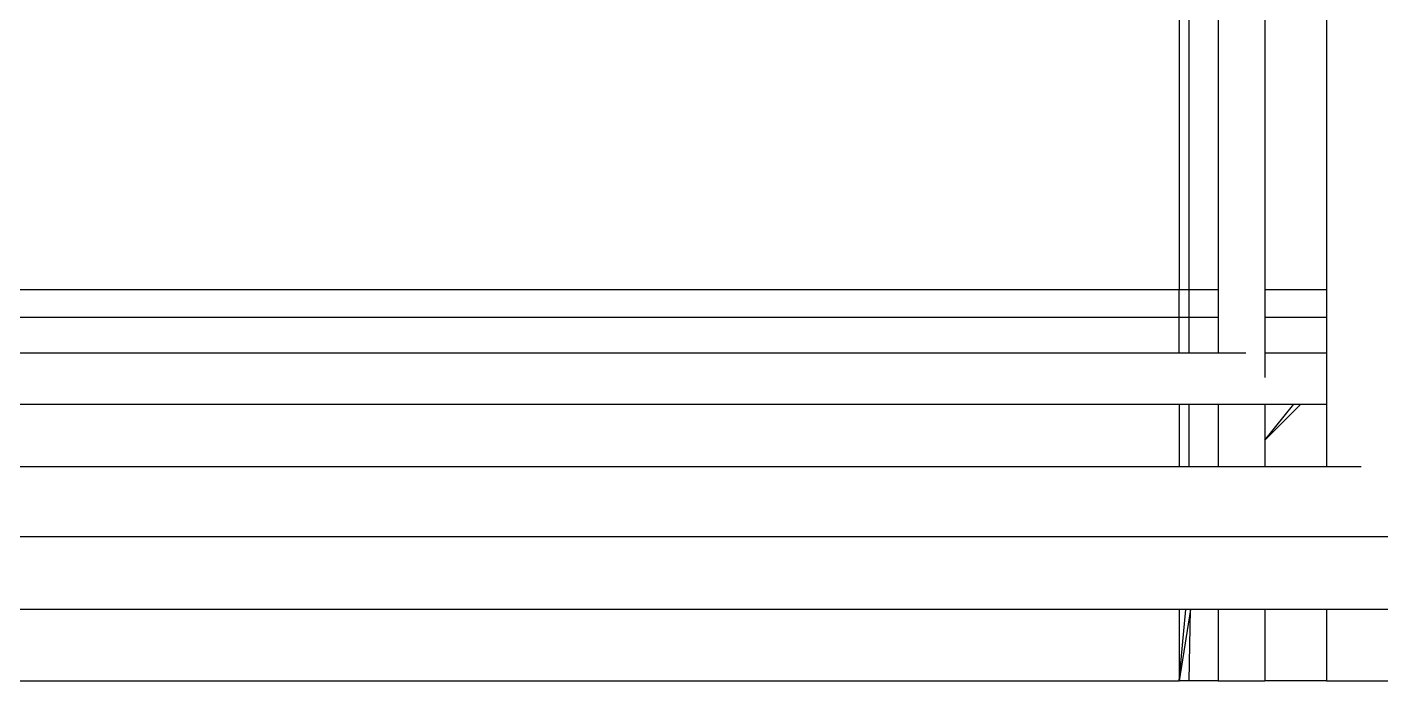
# Model space of a CAD drawing. Header units: inches. Extents: x 17 to 4615, y 5 to 3256.
# Drawn here: x 1640.42 to 1658.41, y 2226.75 to 2235.44 of the extents above; entities that cross this region are included whole.
import ezdxf

# ---------------------------------------------------------------- set-up
doc = ezdxf.new("R2010")
doc.units = ezdxf.units.IN
doc.header["$MEASUREMENT"] = 0

msp = doc.modelspace()

# ---------------------------------------------------------------- linework, layer by layer
for p, q in [((1655.732, 2236.587), (1655.732, 2231.952)), ((1655.863, 2231.952), (1655.863, 2236.532)), ((1656.247, 2236.367), (1656.247, 2231.952)), ((1656.867, 2236.103), (1656.867, 2231.952)), ((1657.69, 2235.751), (1657.69, 2231.952)), ((1591.221, 2231.952), (1655.732, 2231.952)), ((1655.732, 2231.587), (1655.732, 2231.952)), ((1655.732, 2231.952), (1655.863, 2231.952)), ((1655.863, 2231.952), (1656.247, 2231.952)), ((1655.863, 2231.587), (1655.863, 2231.952)), ((1656.247, 2231.952), (1656.247, 2231.587)), ((1656.867, 2231.952), (1657.69, 2231.952)), ((1656.867, 2231.952), (1656.867, 2231.587)), ((1657.69, 2231.952), (1657.69, 2231.587)), ((1592.076, 2231.587), (1655.732, 2231.587)), ((1655.732, 2231.105), (1655.732, 2231.587)), ((1655.732, 2231.587), (1655.863, 2231.587)), ((1655.863, 2231.105), (1655.863, 2231.587)), ((1655.863, 2231.587), (1656.247, 2231.587)), ((1656.247, 2231.587), (1656.247, 2231.105)), ((1656.867, 2231.587), (1657.69, 2231.587)), ((1656.867, 2231.587), (1656.867, 2231.105)), ((1657.69, 2231.587), (1657.69, 2231.105)), ((1655.732, 2231.105), (1593.206, 2231.105)), ((1655.863, 2231.105), (1655.732, 2231.105)), ((1656.247, 2231.105), (1655.863, 2231.105)), ((1656.618, 2231.105), (1656.247, 2231.105)), ((1657.69, 2231.105), (1656.867, 2231.105)), ((1656.867, 2231.105), (1656.867, 2230.782)), ((1657.69, 2231.105), (1657.69, 2230.429)), ((1594.788, 2230.429), (1655.732, 2230.429)), ((1655.732, 2230.429), (1655.732, 2229.598)), ((1655.732, 2230.429), (1655.863, 2230.429)), ((1655.863, 2229.598), (1655.863, 2230.429)), ((1655.863, 2230.429), (1656.247, 2230.429)), ((1656.247, 2230.429), (1656.247, 2229.598)), ((1656.247, 2230.429), (1656.867, 2230.429)), ((1656.867, 2229.951), (1657.256, 2230.429)), ((1657.346, 2230.429), (1656.867, 2229.951)), ((1656.867, 2230.429), (1656.867, 2229.951)), ((1656.867, 2230.429), (1657.256, 2230.429)), ((1657.256, 2230.429), (1657.346, 2230.429)), ((1657.346, 2230.429), (1657.69, 2230.429)), ((1657.69, 2230.429), (1657.69, 2229.598)), ((1656.867, 2229.951), (1656.867, 2229.598)), ((1655.732, 2229.598), (1596.734, 2229.598)), ((1655.863, 2229.598), (1655.732, 2229.598)), ((1656.247, 2229.598), (1655.863, 2229.598)), ((1656.867, 2229.598), (1656.247, 2229.598)), ((1657.69, 2229.598), (1656.867, 2229.598)), ((1658.147, 2229.598), (1657.69, 2229.598)), ((1659.104, 2228.666), (732.36, 2228.666)), ((1655.732, 2227.699), (1601.181, 2227.699)), ((1655.882, 2227.699), (1655.732, 2226.752)), ((1655.732, 2226.752), (1655.819, 2227.699)), ((1655.732, 2227.699), (1655.732, 2226.752)), ((1655.819, 2227.699), (1655.732, 2227.699)), ((1655.882, 2227.699), (1655.819, 2227.699)), ((1655.863, 2226.752), (1655.882, 2227.699)), ((1656.247, 2227.699), (1655.882, 2227.699)), ((1656.247, 2227.699), (1656.247, 2226.752)), ((1656.867, 2227.699), (1656.247, 2227.699)), ((1656.867, 2227.699), (1656.867, 2226.752)), ((1657.69, 2227.699), (1656.867, 2227.699)), ((1657.69, 2227.699), (1657.69, 2226.752)), ((1658.676, 2227.699), (1657.69, 2227.699)), ((1603.397, 2226.752), (1655.732, 2226.752)), ((1655.863, 2226.752), (1655.732, 2226.752)), ((1656.247, 2226.752), (1655.863, 2226.752)), ((1656.247, 2226.752), (1656.867, 2226.752)), ((1657.69, 2226.752), (1656.867, 2226.752)), ((1657.69, 2226.752), (1658.676, 2226.752))]:
    msp.add_line(p, q)

doc.saveas('drawing.dxf')
